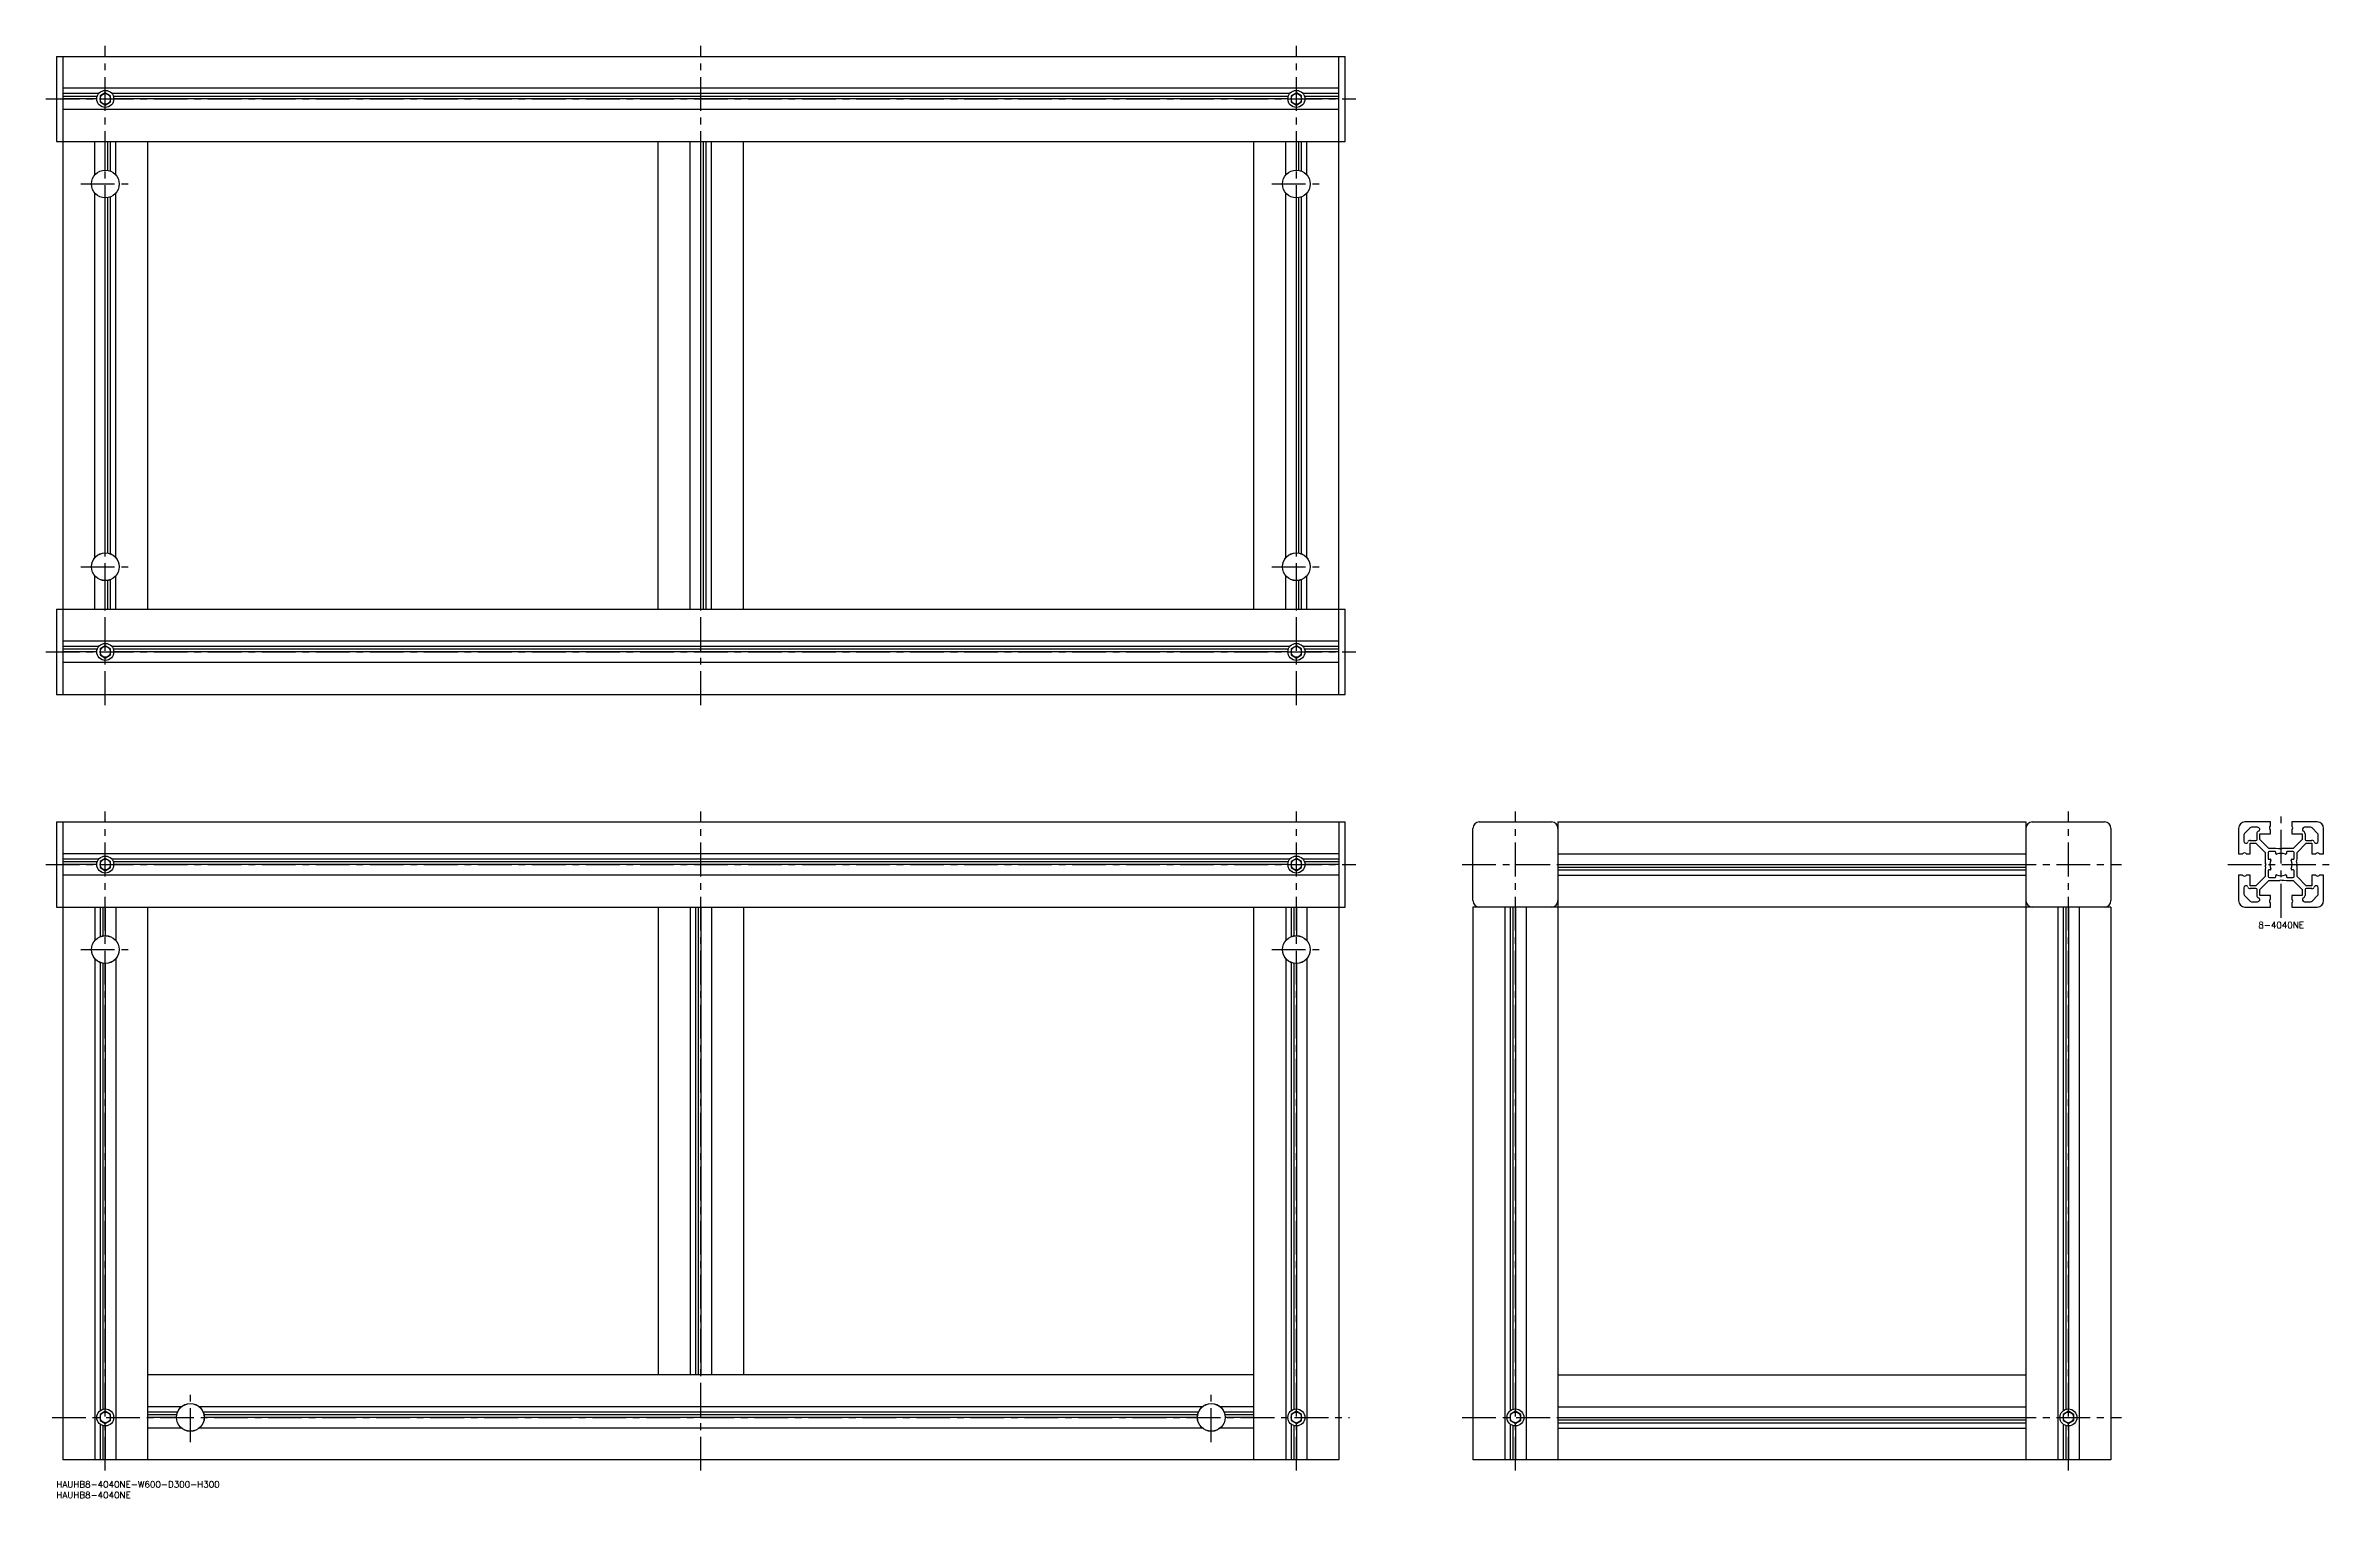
# Model space of a CAD drawing. Extents: x -5 to 1071, y -8 to 675.
import ezdxf

# ---------------------------------------------------------------- set-up
doc = ezdxf.new("R2010")
doc.units = 0
doc.header["$LTSCALE"] = 0.5
doc.linetypes.add('CENTER', pattern=[50.8, 31.75, -6.35, 6.35, -6.35])
for name, color, linetype in [('MSM_CENTER', 1, 'CENTER'), ('MSM_CONTINUOUS', 7, 'CONTINUOUS'), ('MSM_NARROW', 5, 'CONTINUOUS'), ('MSM_PART_NUMBER', 7, 'CONTINUOUS')]:
    doc.layers.add(name, color=color, linetype=linetype)
doc.styles.get("Standard").update_dxf_attribs({"font": 'txt.shx', "height": 3, "bigfont": 'bigfont.shx'})

# ---------------------------------------------------------------- blocks, each defined once
blk = doc.blocks.new('*U8')
at = {"layer": 'MSM_PART_NUMBER'}
blk.add_text('HAUHB8-4040NE-W600-D300-H300', height=3, dxfattribs=at).set_placement((0, -3))
blk = doc.blocks.new('*U9')
at = {"layer": 'MSM_PART_NUMBER'}
blk.add_text('HAUHB8-4040NE', height=3, dxfattribs=at).set_placement((0, -8))
blk = doc.blocks.new('*U10')
at = {"layer": 'MSM_PART_NUMBER'}
blk.add_text('8-4040NE', height=3, dxfattribs=at).set_placement((1035.3, 260))

msp = doc.modelspace()

# ---------------------------------------------------------------- linework, layer by layer
at = {"layer": 'MSM_CENTER'}
for p, q in [((23, 365), (23, 675)), ((303, 365), (303, 675)), ((583, 365), (583, 675)), ((-5, 650), (611, 650)), ((11.5, 610), (34.6, 610)), ((571.5, 610), (594.6, 610)), ((11.5, 430), (34.6, 430)), ((571.5, 430), (594.6, 430)), ((-5, 390), (611, 390)), ((23, 5), (23, 315)), ((303, 5), (303, 315)), ((583, 5), (583, 315)), ((686, 5), (686, 315)), ((946, 5), (946, 315)), ((1046, 265), (1046, 315)), ((-5, 290), (611, 290)), ((661, 290), (971, 290)), ((1021, 290), (1071, 290)), ((11.5, 250), (34.6, 250)), ((571.5, 250), (594.6, 250)), ((63, 18.4), (63, 41.6)), ((543, 18.4), (543, 41.6)), ((-2, 30), (608, 30)), ((661, 30), (971, 30))]:
    msp.add_line(p, q, dxfattribs=at)
at = {"layer": 'MSM_CONTINUOUS'}
for p, q in [((0, 670), (0, 630)), ((0, 670), (606, 670)), ((3, 670), (3, 370)), ((603, 370), (603, 670)), ((606, 630), (606, 670)), ((603, 655), (3, 655)), ((19.9, 652.5), (3, 652.5)), ((19.2, 651.2), (3, 651.2)), ((19, 650), (3, 650)), ((23, 652.9), (20.5, 651.4)), ((20.5, 651.4), (20.5, 648.6)), ((20.5, 648.6), (23, 647.1)), ((25.5, 651.4), (23, 652.9)), ((23, 647.1), (25.5, 648.6)), ((25.5, 648.6), (25.5, 651.4)), ((579.9, 652.5), (26.1, 652.5)), ((579.2, 651.2), (26.8, 651.2)), ((579, 650), (27, 650)), ((583, 652.9), (580.5, 651.4)), ((580.5, 651.4), (580.5, 648.6)), ((580.5, 648.6), (583, 647.1)), ((585.5, 651.4), (583, 652.9)), ((583, 647.1), (585.5, 648.6)), ((585.5, 648.6), (585.5, 651.4)), ((603, 652.5), (586.1, 652.5)), ((603, 651.2), (586.8, 651.2)), ((603, 650), (587, 650)), ((603, 645), (3, 645)), ((0, 630), (606, 630)), ((18, 614.2), (18, 630)), ((23, 616.5), (23, 630)), ((24.2, 616.4), (24.2, 630)), ((25.5, 616.1), (25.5, 630)), ((28, 614.2), (28, 630)), ((43, 410), (43, 630)), ((283, 410), (283, 630)), ((298, 410), (298, 630)), ((303, 410), (303, 630)), ((304.2, 410), (304.2, 630)), ((305.5, 410), (305.5, 630)), ((308, 410), (308, 630)), ((323, 410), (323, 630)), ((563, 410), (563, 630)), ((578, 614.2), (578, 630)), ((583, 616.5), (583, 630)), ((584.2, 616.4), (584.2, 630)), ((585.5, 616.1), (585.5, 630)), ((588, 614.2), (588, 630)), ((19, 615.2), (19, 615.1)), ((27, 615.1), (27, 615.2)), ((579, 615.2), (579, 615.1)), ((587, 615.1), (587, 615.2)), ((18, 434.2), (18, 605.8)), ((19, 604.9), (19, 604.8)), ((23, 436.5), (23, 603.5)), ((24.2, 436.4), (24.2, 603.6)), ((25.5, 436.1), (25.5, 603.9)), ((27, 604.8), (27, 604.9)), ((28, 434.2), (28, 605.8)), ((578, 434.2), (578, 605.8)), ((579, 604.9), (579, 604.8)), ((583, 436.5), (583, 603.5)), ((584.2, 436.4), (584.2, 603.6)), ((585.5, 436.1), (585.5, 603.9)), ((587, 604.8), (587, 604.9)), ((588, 434.2), (588, 605.8)), ((19, 435.2), (19, 435.1)), ((27, 435.1), (27, 435.2)), ((579, 435.2), (579, 435.1)), ((587, 435.1), (587, 435.2)), ((18, 410), (18, 425.8)), ((19, 424.9), (19, 424.8)), ((23, 410), (23, 423.5)), ((24.2, 410), (24.2, 423.6)), ((25.5, 410), (25.5, 423.9)), ((27, 424.8), (27, 424.9)), ((28, 410), (28, 425.8)), ((578, 410), (578, 425.8)), ((579, 424.9), (579, 424.8)), ((583, 410), (583, 423.5)), ((584.2, 410), (584.2, 423.6)), ((585.5, 410), (585.5, 423.9)), ((587, 424.8), (587, 424.9)), ((588, 410), (588, 425.8)), ((0, 410), (606, 410)), ((0, 410), (0, 370)), ((606, 370), (606, 410)), ((603, 395), (3, 395)), ((19.9, 392.5), (3, 392.5)), ((19.2, 391.2), (3, 391.2)), ((19, 390), (3, 390)), ((23, 392.9), (20.5, 391.4)), ((20.5, 391.4), (20.5, 388.6)), ((20.5, 388.6), (23, 387.1)), ((25.5, 391.4), (23, 392.9)), ((23, 387.1), (25.5, 388.6)), ((25.5, 388.6), (25.5, 391.4)), ((579.9, 392.5), (26.1, 392.5)), ((579.2, 391.2), (26.8, 391.2)), ((579, 390), (27, 390)), ((583, 392.9), (580.5, 391.4)), ((580.5, 391.4), (580.5, 388.6)), ((580.5, 388.6), (583, 387.1)), ((585.5, 391.4), (583, 392.9)), ((583, 387.1), (585.5, 388.6)), ((585.5, 388.6), (585.5, 391.4)), ((603, 392.5), (586.1, 392.5)), ((603, 391.2), (586.8, 391.2)), ((603, 390), (587, 390)), ((603, 385), (3, 385)), ((0, 370), (606, 370)), ((0, 310), (606, 310)), ((0, 310), (0, 270)), ((3, 310), (3, 10)), ((603, 310), (603, 10)), ((606, 270), (606, 310)), ((666, 273), (666, 307)), ((669, 310), (703, 310)), ((706, 310), (706, 10)), ((706, 310), (926, 310)), ((926, 310), (926, 10)), ((929, 310), (963, 310)), ((966, 307), (966, 273)), ((1026, 307), (1026, 295)), ((1028.5, 303.9), (1028.5, 301)), ((1031.4, 307.2), (1028.8, 304.6)), ((1041, 310), (1029, 310)), ((1031.5, 301.3), (1034.2, 301.3)), ((1035, 307.5), (1032.1, 307.5)), ((1034.7, 301.8), (1034.7, 304.5)), ((1036, 301.8), (1036, 304.5)), ((1036, 304.5), (1041, 304.5)), ((1040.3, 297.5), (1036, 301.8)), ((1041, 308.2), (1041, 310)), ((1041, 304.5), (1041, 306.2)), ((1063, 310), (1051, 310)), ((1051, 310), (1051, 308.2)), ((1051, 306.2), (1051, 304.5)), ((1051, 304.5), (1056, 304.5)), ((1056, 301.8), (1051.7, 297.5)), ((1056, 304.5), (1056, 301.8)), ((1059.9, 307.5), (1057, 307.5)), ((1057.3, 304.5), (1057.3, 301.8)), ((1057.8, 301.3), (1060.5, 301.3)), ((1063.2, 304.6), (1060.6, 307.2)), ((1063.5, 301), (1063.5, 303.9)), ((1066, 295), (1066, 307)), ((603, 295), (3, 295)), ((19.9, 292.5), (3, 292.5)), ((19.2, 291.2), (3, 291.2)), ((23, 292.9), (20.5, 291.4)), ((20.5, 291.4), (20.5, 288.6)), ((25.5, 291.4), (23, 292.9)), ((25.5, 288.6), (25.5, 291.4)), ((579.9, 292.5), (26.1, 292.5)), ((579.2, 291.2), (26.8, 291.2)), ((583, 292.9), (580.5, 291.4)), ((580.5, 291.4), (580.5, 288.6)), ((585.5, 291.4), (583, 292.9)), ((585.5, 288.6), (585.5, 291.4)), ((603, 292.5), (586.1, 292.5)), ((603, 291.2), (586.8, 291.2)), ((706, 295), (926, 295)), ((1026, 295), (1027.8, 295)), ((1029.8, 295), (1031.5, 295)), ((1031.5, 295), (1031.5, 300)), ((1031.5, 300), (1034.2, 300)), ((1034.2, 300), (1038.5, 295.7)), ((1038.5, 295.7), (1038.5, 290.7)), ((1039.9, 295.6), (1039.9, 292.8)), ((1040.2, 292.5), (1040.9, 292.5)), ((1043.5, 297.5), (1040.3, 297.5)), ((1043.2, 296.1), (1040.4, 296.1)), ((1044.8, 297.3), (1043.5, 297.5)), ((1043.5, 295.1), (1043.5, 295.8)), ((1045.1, 297.4), (1044.8, 297.3)), ((1046, 297.2), (1045.6, 297.4)), ((1046.4, 297.4), (1046, 297.2)), ((1051.7, 297.5), (1046.7, 297.5)), ((1048.5, 295.8), (1048.5, 295.1)), ((1051.6, 296.1), (1048.8, 296.1)), ((1051.1, 292.5), (1051.8, 292.5)), ((1052.1, 292.8), (1052.1, 295.6)), ((1053.3, 291.2), (1053.5, 292.5)), ((1053.4, 290.9), (1053.3, 291.2)), ((1053.5, 295.7), (1057.8, 300)), ((1053.5, 292.5), (1053.5, 295.7)), ((1057.8, 300), (1060.5, 300)), ((1060.5, 300), (1060.5, 295)), ((1060.5, 295), (1062.2, 295)), ((1064.2, 295), (1066, 295)), ((19, 290), (3, 290)), ((603, 285), (3, 285)), ((20.5, 288.6), (23, 287.1)), ((23, 287.1), (25.5, 288.6)), ((579, 290), (27, 290)), ((580.5, 288.6), (583, 287.1)), ((583, 287.1), (585.5, 288.6)), ((603, 290), (587, 290)), ((706, 290), (926, 290)), ((706, 288.8), (926, 288.8)), ((706, 287.5), (926, 287.5)), ((706, 285), (926, 285)), ((1027.8, 285), (1026, 285)), ((1026, 285), (1026, 273)), ((1031.5, 285), (1029.8, 285)), ((1031.5, 280), (1031.5, 285)), ((1034.2, 280), (1031.5, 280)), ((1038.5, 284.3), (1034.2, 280)), ((1036, 278.2), (1040.3, 282.5)), ((1038.7, 288.8), (1038.5, 287.5)), ((1038.5, 287.5), (1038.5, 284.3)), ((1038.6, 290.4), (1038.8, 290)), ((1038.8, 290), (1038.6, 289.6)), ((1038.6, 289.1), (1038.7, 288.8)), ((1039.9, 287.2), (1039.9, 284.4)), ((1040.9, 287.5), (1040.2, 287.5)), ((1040.3, 282.5), (1045.3, 282.5)), ((1040.4, 283.9), (1043.2, 283.9)), ((1043.5, 284.2), (1043.5, 284.9)), ((1045.6, 282.6), (1046, 282.8)), ((1046, 282.8), (1046.4, 282.6)), ((1046.9, 282.6), (1047.2, 282.7)), ((1047.2, 282.7), (1048.5, 282.5)), ((1048.5, 284.9), (1048.5, 284.2)), ((1048.5, 282.5), (1051.7, 282.5)), ((1048.8, 283.9), (1051.6, 283.9)), ((1051.8, 287.5), (1051.1, 287.5)), ((1051.7, 282.5), (1056, 278.2)), ((1052.1, 284.4), (1052.1, 287.2)), ((1053.2, 290), (1053.4, 290.4)), ((1053.4, 289.6), (1053.2, 290)), ((1053.5, 284.3), (1053.5, 289.3)), ((1057.8, 280), (1053.5, 284.3)), ((1060.5, 280), (1057.8, 280)), ((1062.2, 285), (1060.5, 285)), ((1060.5, 285), (1060.5, 280)), ((1066, 285), (1064.2, 285)), ((1066, 273), (1066, 285)), ((0, 270), (606, 270)), ((18, 270), (18, 254.2)), ((20.5, 270), (20.5, 256.1)), ((21.8, 270), (21.8, 256.4)), ((23, 270), (23, 256.5)), ((28, 270), (28, 254.2)), ((43, 10), (43, 270)), ((283, 270), (283, 50)), ((298, 270), (298, 50)), ((300.5, 270), (300.5, 50)), ((301.8, 270), (301.8, 50)), ((303, 270), (303, 50)), ((308, 270), (308, 50)), ((323, 270), (323, 50)), ((563, 10), (563, 270)), ((578, 270), (578, 254.2)), ((580.5, 270), (580.5, 256.1)), ((581.8, 270), (581.8, 256.4)), ((583, 270), (583, 256.5)), ((588, 270), (588, 254.2)), ((966, 270), (666, 270)), ((666, 270), (666, 10)), ((681, 270), (681, 10)), ((683.5, 270), (683.5, 33.1)), ((684.8, 270), (684.8, 33.8)), ((686, 270), (686, 34)), ((691, 270), (691, 10)), ((941, 270), (941, 10)), ((943.5, 270), (943.5, 33.1)), ((944.8, 270), (944.8, 33.8)), ((946, 270), (946, 34)), ((951, 270), (951, 10)), ((966, 270), (966, 10)), ((1028.5, 279), (1028.5, 276.1)), ((1028.8, 275.4), (1031.4, 272.8)), ((1029, 270), (1041, 270)), ((1034.2, 278.7), (1031.5, 278.7)), ((1032.1, 272.5), (1035, 272.5)), ((1034.7, 275.5), (1034.7, 278.2)), ((1036, 275.5), (1036, 278.2)), ((1041, 275.5), (1036, 275.5)), ((1041, 273.8), (1041, 275.5)), ((1041, 270), (1041, 271.8)), ((1056, 275.5), (1051, 275.5)), ((1051, 275.5), (1051, 273.8)), ((1051, 271.8), (1051, 270)), ((1051, 270), (1063, 270)), ((1056, 278.2), (1056, 275.5)), ((1057, 272.5), (1059.9, 272.5)), ((1057.3, 278.2), (1057.3, 275.5)), ((1060.5, 278.7), (1057.8, 278.7)), ((1060.6, 272.8), (1063.2, 275.4)), ((1063.5, 276.1), (1063.5, 279)), ((19, 255.2), (19, 255.1)), ((27, 255.1), (27, 255.2)), ((579, 255.2), (579, 255.1)), ((587, 255.1), (587, 255.2)), ((18, 245.8), (18, 10)), ((19, 244.9), (19, 244.8)), ((20.5, 243.9), (20.5, 33.1)), ((21.8, 243.6), (21.8, 33.8)), ((23, 243.5), (23, 34)), ((27, 244.8), (27, 244.9)), ((28, 245.8), (28, 10)), ((578, 245.8), (578, 10)), ((579, 244.9), (579, 244.8)), ((580.5, 243.9), (580.5, 33.1)), ((581.8, 243.6), (581.8, 33.8)), ((583, 243.5), (583, 34)), ((587, 244.8), (587, 244.9)), ((588, 245.8), (588, 10)), ((563, 50), (43, 50)), ((706, 50), (926, 50)), ((23, 32.9), (20.5, 31.4)), ((25.5, 31.4), (23, 32.9)), ((58.8, 35), (43, 35)), ((56.9, 32.5), (43, 32.5)), ((57.9, 34), (57.8, 34)), ((538.8, 35), (67.2, 35)), ((68.2, 34), (68.1, 34)), ((536.9, 32.5), (69.1, 32.5)), ((537.8, 34), (537.9, 34)), ((563, 35), (547.2, 35)), ((548.1, 34), (548.2, 34)), ((563, 32.5), (549.1, 32.5)), ((583, 32.9), (580.5, 31.4)), ((585.5, 31.4), (583, 32.9)), ((686, 32.9), (683.5, 31.4)), ((688.5, 31.4), (686, 32.9)), ((706, 35), (926, 35)), ((946, 32.9), (943.5, 31.4)), ((948.5, 31.4), (946, 32.9)), ((20.5, 31.4), (20.5, 28.6)), ((20.5, 28.6), (23, 27.1)), ((20.5, 26.9), (20.5, 10)), ((21.8, 26.2), (21.8, 10)), ((23, 27.1), (25.5, 28.6)), ((23, 26), (23, 10)), ((25.5, 28.6), (25.5, 31.4)), ((56.6, 31.2), (43, 31.2)), ((56.5, 30), (43, 30)), ((58.8, 25), (43, 25)), ((57.8, 26), (57.9, 26)), ((538.8, 25), (67.2, 25)), ((68.1, 26), (68.2, 26)), ((536.6, 31.2), (69.4, 31.2)), ((536.5, 30), (69.6, 30)), ((537.9, 26), (537.8, 26)), ((563, 25), (547.2, 25)), ((548.2, 26), (548.1, 26)), ((563, 31.2), (549.4, 31.2)), ((563, 30), (549.6, 30)), ((580.5, 31.4), (580.5, 28.6)), ((580.5, 28.6), (583, 27.1)), ((580.5, 26.9), (580.5, 10)), ((581.8, 26.2), (581.8, 10)), ((583, 27.1), (585.5, 28.6)), ((583, 26), (583, 10)), ((585.5, 28.6), (585.5, 31.4)), ((683.5, 31.4), (683.5, 28.6)), ((683.5, 28.6), (686, 27.1)), ((683.5, 26.9), (683.5, 10)), ((684.8, 26.2), (684.8, 10)), ((686, 27.1), (688.5, 28.6)), ((686, 26), (686, 10)), ((688.5, 28.6), (688.5, 31.4)), ((706, 30), (926, 30)), ((706, 28.8), (926, 28.8)), ((706, 27.5), (926, 27.5)), ((706, 25), (926, 25)), ((943.5, 31.4), (943.5, 28.6)), ((943.5, 28.6), (946, 27.1)), ((943.5, 26.9), (943.5, 10)), ((944.8, 26.2), (944.8, 10)), ((946, 27.1), (948.5, 28.6)), ((946, 26), (946, 10)), ((948.5, 28.6), (948.5, 31.4)), ((603, 10), (3, 10)), ((966, 10), (666, 10))]:
    msp.add_line(p, q, dxfattribs=at)
for centre, radius in [((23, 650), 4), ((23, 650), 2.5), ((583, 650), 4), ((583, 650), 2.5), ((23, 610), 6.55), ((23, 610), 6.5), ((583, 610), 6.55), ((583, 610), 6.5), ((23, 430), 6.55), ((23, 430), 6.5), ((583, 430), 6.55), ((583, 430), 6.5), ((23, 390), 4), ((23, 390), 2.5), ((583, 390), 4), ((583, 390), 2.5), ((23, 290), 4), ((23, 290), 2.5), ((583, 290), 4), ((583, 290), 2.5), ((23, 250), 6.55), ((23, 250), 6.5), ((583, 250), 6.55), ((583, 250), 6.5), ((23, 30), 4), ((23, 30), 2.5), ((63, 30), 6.55), ((63, 30), 6.5), ((543, 30), 6.55), ((543, 30), 6.5), ((583, 30), 4), ((583, 30), 2.5), ((686, 30), 4), ((686, 30), 2.5), ((946, 30), 4), ((946, 30), 2.5)]:
    msp.add_circle(centre, radius, dxfattribs=at)
for centre, radius, start, end in [((669, 307), 3, 90, 180), ((703, 307), 3, 0, 90), ((929, 307), 3, 90, 180), ((963, 307), 3, 0, 90), ((1029, 307), 3, 90, 180), ((1029.5, 303.9), 1, 135, 180), ((1031.5, 300.2), 1.2, 90, 159.8935), ((1032.1, 306.5), 1, 90, 135), ((1034.2, 301.8), 0.5, 270, 0), ((1035.8, 304.5), 1.2, 110.1065, 180), ((1035, 306.5), 1, 299.1752, 90), ((1041.5, 307.2), 1, 127.9799, 232.0201), ((1040.7, 308.2), 0.3, 307.9799, 0), ((1040.7, 306.2), 0.3, 0, 52.0201), ((1051.3, 308.2), 0.3, 180, 232.0201), ((1051.3, 306.2), 0.3, 127.9799, 180), ((1050.5, 307.2), 1, 307.9799, 52.0201), ((1057, 306.5), 1, 90, 240.8248), ((1056.1, 304.5), 1.2, 0, 69.8935), ((1057.8, 301.8), 0.5, 180, 270), ((1059.9, 306.5), 1, 45, 90), ((1060.5, 300.2), 1.2, 20.1065, 90), ((1063, 307), 3, 0, 90), ((1062.5, 303.9), 1, 0, 45), ((1027.8, 295.3), 0.3, 270, 322.0201), ((1028.8, 294.5), 1, 37.9799, 142.0201), ((1029.5, 301), 1, 180, 330.8248), ((1029.8, 295.3), 0.3, 217.9799, 270), ((1039, 290.7), 0.5, 180, 210), ((1040.4, 295.6), 0.5, 90, 180), ((1040.2, 292.8), 0.3, 180, 270), ((1046, 290), 5.25, 156.6469, 203.3531), ((1040.9, 292.2), 0.3, 336.6469, 90), ((1043.2, 295.8), 0.3, 0, 90), ((1043.8, 295.1), 0.3, 180, 293.3531), ((1046, 290), 5.25, 66.6469, 113.3531), ((1045.3, 297), 0.5, 60, 120), ((1046.7, 297), 0.5, 90, 120), ((1048.2, 295.1), 0.3, 246.6469, 0), ((1048.8, 295.8), 0.3, 90, 180), ((1051.1, 292.2), 0.3, 90, 203.3531), ((1046, 290), 5.25, 336.6469, 23.3531), ((1051.6, 295.6), 0.5, 0, 90), ((1051.8, 292.8), 0.3, 270, 0), ((1053, 290.7), 0.5, 330, 30), ((1062.5, 301), 1, 209.1752, 0), ((1062.2, 295.3), 0.3, 270, 322.0201), ((1063.2, 294.5), 1, 37.9799, 142.0201), ((1064.2, 295.3), 0.3, 217.9799, 270), ((1027.8, 284.7), 0.3, 37.9799, 90), ((1028.8, 285.5), 1, 217.9799, 322.0201), ((1029.5, 279), 1, 29.1752, 180), ((1029.8, 284.7), 0.3, 90, 142.0201), ((1039, 289.3), 0.5, 150, 210), ((1040.2, 287.2), 0.3, 90, 180), ((1040.4, 284.4), 0.5, 180, 270), ((1040.9, 287.8), 0.3, 270, 23.3531), ((1043.2, 284.2), 0.3, 270, 0), ((1043.8, 284.9), 0.3, 66.6469, 180), ((1046, 290), 5.25, 246.6469, 293.3531), ((1045.3, 283), 0.5, 270, 300), ((1046.7, 283), 0.5, 240, 300), ((1048.2, 284.9), 0.3, 0, 113.3531), ((1048.8, 284.2), 0.3, 180, 270), ((1051.1, 287.8), 0.3, 156.6469, 270), ((1051.6, 284.4), 0.5, 270, 0), ((1051.8, 287.2), 0.3, 0, 90), ((1053, 289.3), 0.5, 0, 30), ((1062.5, 279), 1, 0, 150.8248), ((1062.2, 284.7), 0.3, 37.9799, 90), ((1063.2, 285.5), 1, 217.9799, 322.0201), ((1064.2, 284.7), 0.3, 90, 142.0201), ((669, 273), 3, 180, 270), ((703, 273), 3, 270, 0), ((929, 273), 3, 180, 270), ((963, 273), 3, 270, 0), ((1029, 273), 3, 180, 270), ((1029.5, 276.1), 1, 180, 225), ((1031.5, 279.8), 1.2, 200.1065, 270), ((1032.1, 273.5), 1, 225, 270), ((1034.2, 278.2), 0.5, 0, 90), ((1035.8, 275.5), 1.2, 180, 249.8935), ((1035, 273.5), 1, 270, 60.8248), ((1041.5, 272.8), 1, 127.9799, 232.0201), ((1040.7, 273.8), 0.3, 307.9799, 0), ((1040.7, 271.8), 0.3, 0, 52.0201), ((1051.3, 273.8), 0.3, 180, 232.0201), ((1051.3, 271.8), 0.3, 127.9799, 180), ((1050.5, 272.8), 1, 307.9799, 52.0201), ((1057, 273.5), 1, 119.1752, 270), ((1056.1, 275.5), 1.2, 290.1065, 0), ((1057.8, 278.2), 0.5, 90, 180), ((1059.9, 273.5), 1, 270, 315), ((1060.5, 279.8), 1.2, 270, 339.8935), ((1063, 273), 3, 270, 0), ((1062.5, 276.1), 1, 315, 0)]:
    msp.add_arc(centre, radius, start, end, dxfattribs=at)
at = {"layer": 'MSM_NARROW'}
for p, q in [((19.7, 615.6), (19.7, 615.6)), ((26.3, 615.6), (26.3, 615.6)), ((579.7, 615.6), (579.7, 615.6)), ((586.3, 615.6), (586.3, 615.6)), ((19.7, 604.4), (19.7, 604.4)), ((26.3, 604.4), (26.3, 604.4)), ((579.7, 604.4), (579.7, 604.4)), ((586.3, 604.4), (586.3, 604.4)), ((19.7, 435.6), (19.7, 435.6)), ((26.3, 435.6), (26.3, 435.6)), ((579.7, 435.6), (579.7, 435.6)), ((586.3, 435.6), (586.3, 435.6)), ((19.7, 424.4), (19.7, 424.4)), ((26.3, 424.4), (26.3, 424.4)), ((579.7, 424.4), (579.7, 424.4)), ((586.3, 424.4), (586.3, 424.4)), ((19.7, 255.6), (19.7, 255.6)), ((26.3, 255.6), (26.3, 255.6)), ((579.7, 255.6), (579.7, 255.6)), ((586.3, 255.6), (586.3, 255.6)), ((19.7, 244.4), (19.7, 244.4)), ((26.3, 244.4), (26.3, 244.4)), ((579.7, 244.4), (579.7, 244.4)), ((586.3, 244.4), (586.3, 244.4)), ((57.4, 33.3), (57.4, 33.3)), ((68.6, 33.3), (68.6, 33.3)), ((537.4, 33.3), (537.4, 33.3)), ((548.6, 33.3), (548.6, 33.3)), ((57.4, 26.7), (57.4, 26.7)), ((68.6, 26.7), (68.6, 26.7)), ((537.4, 26.7), (537.4, 26.7)), ((548.6, 26.7), (548.6, 26.7))]:
    msp.add_line(p, q, dxfattribs=at)

# ---------------------------------------------------------------- block references
at = {"layer": 'MSM_CONTINUOUS'}
for name in ['*U10', '*U8', '*U9']:
    msp.add_blockref(name, (0, 0), dxfattribs=at)

doc.saveas('drawing.dxf')
